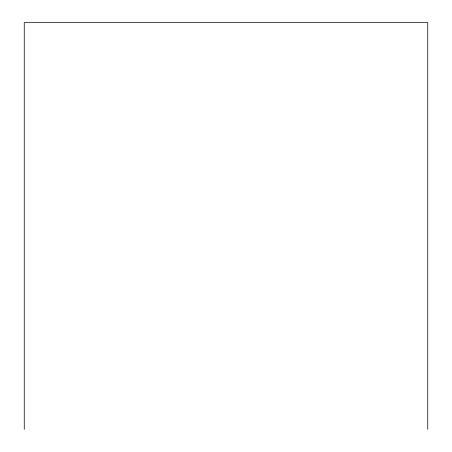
<?xml version="1.0" encoding="UTF-8"?>
<svg xmlns="http://www.w3.org/2000/svg" width="452" height="452" viewBox="0 0 452 452"><rect width="100%" height="100%" fill="white"/><g stroke="black" fill="none" stroke-linecap="round" stroke-linejoin="round"><path stroke-width="0.68" d="M427.745 429.4L427.745 22.6L24.255 22.6L24.255 429.4"/></g></svg>
